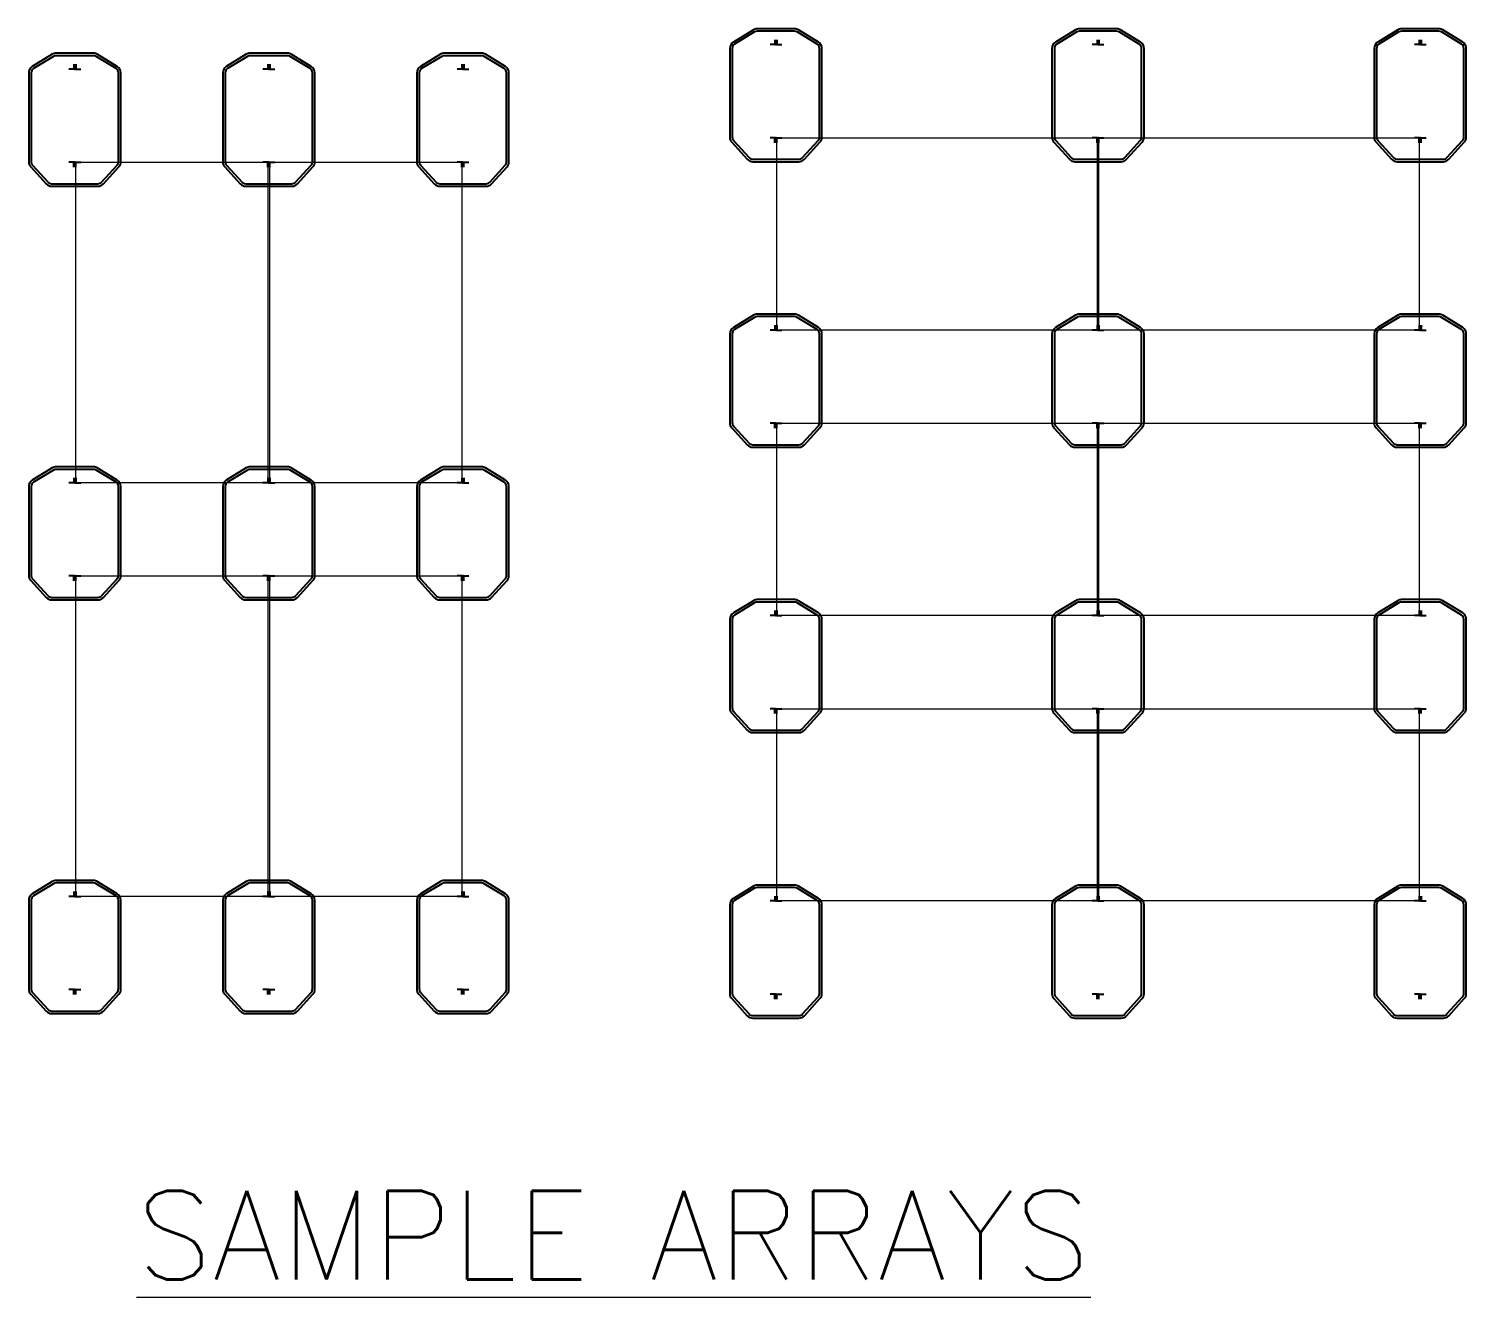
# Model space of a CAD drawing. Header units: inches. Extents: x 1518 to 2565, y 62 to 679.
# Drawn here: x 1518.4 to 1810.1, y 191.2 to 448.5 of the extents above; entities that cross this region are included whole.
import ezdxf

# ---------------------------------------------------------------- set-up
doc = ezdxf.new("R2010")
doc.units = ezdxf.units.IN
doc.header["$LTSCALE"] = 50
doc.header["$MEASUREMENT"] = 0
doc.layers.add('E-PANELS', color=140, linetype='Continuous', lineweight=0)
doc.layers.add('TEXT', color=1, linetype='Continuous', lineweight=20)
doc.layers.add('T-PICS', color=7, linetype='Continuous')
doc.styles.add('mytext', font='romans.shx')

# ---------------------------------------------------------------- blocks, each defined once
blk = doc.blocks.new('ECO 2+')
at = {"color": 5, "linetype": 'Continuous'}
for points in [[(-9.16, 17.2), (-9.16, 0.1, 0.187182), (-8.77, -0.91), (-5.62, -4.36, 0.210696), (-4.51, -4.85), (4.88, -4.85, 0.210696), (5.99, -4.36), (9.14, -0.91, 0.187182), (9.53, 0.1), (9.53, 17.2), (9.53, 18.14, 0.261626), (8.81, 19.42), (4.75, 21.9, 0.137668), (3.97, 22.12), (-3.6, 22.12, 0.137668), (-4.38, 21.9), (-8.44, 19.42, 0.261626), (-9.16, 18.14)], [(-8.66, 17.2), (-8.66, 0.1, 0.187182), (-8.4, -0.57), (-5.25, -4.02, 0.210696), (-4.51, -4.35), (4.88, -4.35, 0.210696), (5.62, -4.02), (8.77, -0.57, 0.187182), (9.03, 0.1), (9.03, 17.2), (9.03, 18.14, 0.261626), (8.55, 19), (4.49, 21.47, 0.137668), (3.97, 21.62), (-3.6, 21.62, 0.137668), (-4.12, 21.47), (-8.18, 19, 0.261626), (-8.66, 18.14)]]:
    blk.add_lwpolyline(points, format="xyb", close=True, dxfattribs=at)
at = {"color": 5}
for points in [[(0, 19.9), (0, 18.9), (-1, 18.9)], [(0.38, 19.9), (0.38, 18.9), (1.38, 18.9)], [(0, -1), (0, 0), (-1, 0)], [(0.38, -1), (0.38, 0), (1.38, 0)]]:
    blk.add_lwpolyline(points, dxfattribs=at)
for p in [(0.19, 18.9), (0.19, 0), (0.19, 0)]:
    blk.add_point(p)

msp = doc.modelspace()

# ---------------------------------------------------------------- linework, layer by layer
at = {"layer": 'E-PANELS'}
for points in [[(1670.18, 426.41), (1735.18, 426.41), (1735.18, 387.41), (1670.18, 387.41), (1670.18, 426.41)], [(1735.56, 426.41), (1800.56, 426.41), (1800.56, 387.41), (1735.56, 387.41), (1735.56, 426.41)], [(1527.92, 356.44), (1527.92, 421.44), (1566.92, 421.44), (1566.92, 356.44), (1527.92, 356.44)], [(1567.3, 356.44), (1567.3, 421.44), (1606.3, 421.44), (1606.3, 356.44), (1567.3, 356.44)], [(1670.18, 368.51), (1735.18, 368.51), (1735.18, 329.51), (1670.18, 329.51), (1670.18, 368.51)], [(1735.56, 368.51), (1800.56, 368.51), (1800.56, 329.51), (1735.56, 329.51), (1735.56, 368.51)], [(1527.92, 272.54), (1527.92, 337.54), (1566.92, 337.54), (1566.92, 272.54), (1527.92, 272.54)], [(1567.3, 272.54), (1567.3, 337.54), (1606.3, 337.54), (1606.3, 272.54), (1567.3, 272.54)], [(1670.18, 310.61), (1735.18, 310.61), (1735.18, 271.61), (1670.18, 271.61), (1670.18, 310.61)], [(1735.56, 310.61), (1800.56, 310.61), (1800.56, 271.61), (1735.56, 271.61), (1735.56, 310.61)]]:
    msp.add_lwpolyline(points, dxfattribs=at)

# ---------------------------------------------------------------- block references
at = {"layer": 'T-PICS'}
for p in [(1669.81, 426.41), (1735.18, 426.41), (1800.56, 426.41), (1527.55, 421.44), (1566.92, 421.44), (1606.3, 421.44), (1669.81, 368.51), (1735.18, 368.51), (1800.56, 368.51), (1527.55, 337.54), (1566.92, 337.54), (1606.3, 337.54), (1669.81, 310.61), (1735.18, 310.61), (1800.56, 310.61), (1527.55, 253.64), (1566.92, 253.64), (1606.3, 253.64), (1669.81, 252.71), (1735.18, 252.71), (1800.56, 252.71)]:
    msp.add_blockref('ECO 2+', p, dxfattribs=at)

# ---------------------------------------------------------------- texts
at = {"layer": 'TEXT', "insert": (1540.25, 212.84), "char_height": 12, "attachment_point": 1, "style": 'mytext'}
msp.add_mtext_dynamic_manual_height_columns('\\pi-36,l36,t36;{\\H1.5x;\\LSAMPLE ARRAYS}', width=248.7056, gutter_width=1.02, heights=[0], dxfattribs=at)

doc.saveas('drawing.dxf')
